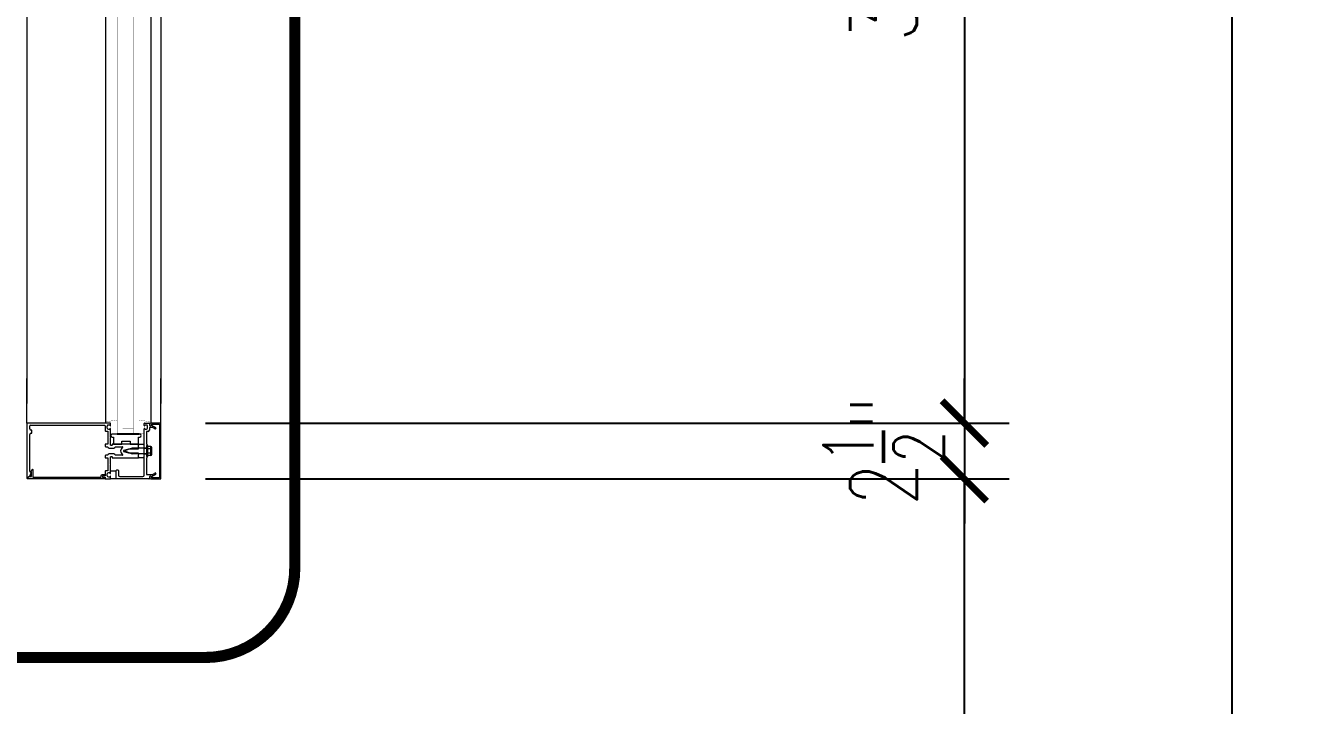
# Model space of a CAD drawing. Header units: inches. Extents: x 3850 to 5846, y -3 to 909.
# Drawn here: x 5740.9 to 5798, y 505.9 to 536.3 of the extents above; entities that cross this region are included whole.
import ezdxf

# ---------------------------------------------------------------- set-up
doc = ezdxf.new("R2010")
doc.units = ezdxf.units.IN
doc.header["$LTSCALE"] = 0.5
doc.header["$MEASUREMENT"] = 0
doc.linetypes.add('HIDDEN2', pattern=[0.1875, 0.125, -0.0625])
doc.layers.get('0').update_dxf_attribs({"lineweight": 18})
doc.layers.get('Defpoints').update_dxf_attribs({"color": 140, "lineweight": 18})
for name, color, linetype, lineweight in [('A-Anno-Dims', 211, 'Continuous', 18), ('A-Detl-Fine', 90, 'Continuous', 18), ('A-Detl-Iden', 151, 'Continuous', 25), ('A-Detl-Medm', 31, 'Continuous', 25), ('A-Detl-Thin', 150, 'Continuous', 18), ('A-Detl-Wide', 213, 'Continuous', 50)]:
    doc.layers.add(name, color=color, linetype=linetype, lineweight=lineweight)
doc.styles.add('Arch-Dim', font='romans.shx', dxfattribs={"width": 0.75})
doc.dimstyles.new('Aec-Arch-I-96', dxfattribs={"dimscale": 96, "dimtxt": 0.09375, "dimasz": 0.0625, "dimexe": 0.0625, "dimexo": 0.0625, "dimgap": 0.03125, "dimtad": 1, "dimdec": 4, "dimzin": 3, "dimdsep": 46, "dimlunit": 4, "dimtxsty": 'Arch-Dim', "dimblk": 'ARCHTICK', "dimcen": 0.09375, "dimazin": 2, "dimtfac": 0.75, "dimtdec": 4, "dimtix": 1, "dimtmove": 2, "dimatfit": 2, "dimfxl": 1, "dimtolj": 1, "dimtzin": 0, "dimarcsym": 0})

# ---------------------------------------------------------------- blocks, each defined once
blk = doc.blocks.new('_ArchTick')
at = {"color": 0, "linetype": 'ByBlock', "const_width": 0.15}
blk.add_lwpolyline([(-0.5, -0.5), (0.5, 0.5)], dxfattribs=at)
blk = doc.blocks.new('*D77')
at = {"layer": 'A-Anno-Dims', "color": 0, "lineweight": -2, "transparency": 16777216}
for p, q in [((5735.437, 517.018), (5735.437, 519.018)), ((5738.669, 517.018), (5733.437, 517.018)), ((5735.437, 516.003), (5735.437, 517.018)), ((5738.938, 516.003), (5733.437, 516.003)), ((5735.437, 516.003), (5735.437, 514.003))]:
    blk.add_line(p, q, dxfattribs=at)
at = {"layer": 'Defpoints', "color": 0, "transparency": 16777216}
for p in [(5735.437, 517.018), (5740.669, 517.018), (5740.938, 516.003)]:
    blk.add_point(p, dxfattribs=at)
at = {"layer": 'A-Anno-Dims', "color": 0, "lineweight": -2, "transparency": 16777216, "xscale": 2, "yscale": 2, "zscale": 2}
for p, rotation in [((5735.437, 517.018), 270), ((5735.437, 516.003), 90)]:
    blk.add_blockref('_ArchTick', p, dxfattribs=dict(at, rotation=rotation))
at = {"layer": 'A-Anno-Dims', "color": 0, "transparency": 16777216, "insert": (5732.651, 516.51), "char_height": 3, "attachment_point": 5, "rotation": 90, "style": 'Arch-Dim'}
blk.add_mtext('\\A1;1"', dxfattribs=at)
blk = doc.blocks.new('*D238')
at = {"layer": 'A-Anno-Dims', "color": 0, "lineweight": -2, "transparency": 16777216}
for p, q in [((5748.92, 569.004), (5796.92, 569.004)), ((5794.92, 409.004), (5794.92, 569.004)), ((5636.92, 409.004), (5796.92, 409.004))]:
    blk.add_line(p, q, dxfattribs=at)
at = {"layer": 'Defpoints', "color": 0, "transparency": 16777216}
for p in [(5746.92, 569.004), (5794.92, 569.004), (5634.92, 409.004)]:
    blk.add_point(p, dxfattribs=at)
at = {"layer": 'A-Anno-Dims', "color": 0, "lineweight": -2, "transparency": 16777216, "xscale": 2, "yscale": 2, "zscale": 2}
for p, rotation in [((5794.92, 569.004), 90), ((5794.92, 409.004), 270)]:
    blk.add_blockref('_ArchTick', p, dxfattribs=dict(at, rotation=rotation))
at = {"layer": 'A-Anno-Dims', "color": 0, "transparency": 16777216, "insert": (5792.135, 489.004), "char_height": 3, "attachment_point": 5, "rotation": 90, "style": 'Arch-Dim'}
blk.add_mtext('\\A1;13\'-4"', dxfattribs=at)
blk = doc.blocks.new('*D241')
at = {"layer": 'A-Anno-Dims', "color": 0, "lineweight": -2, "transparency": 16777216}
for p, q in [((5748.92, 810.25), (5808.921, 810.25)), ((5806.921, 57), (5806.921, 810.25)), ((5748.92, 57), (5808.921, 57))]:
    blk.add_line(p, q, dxfattribs=at)
at = {"layer": 'Defpoints', "color": 0, "transparency": 16777216}
for p in [(5746.92, 810.25), (5806.921, 810.25), (5746.92, 57)]:
    blk.add_point(p, dxfattribs=at)
at = {"layer": 'A-Anno-Dims', "color": 0, "lineweight": -2, "transparency": 16777216, "xscale": 2, "yscale": 2, "zscale": 2}
for p, rotation in [((5806.921, 810.25), 90), ((5806.921, 57), 270)]:
    blk.add_blockref('_ArchTick', p, dxfattribs=dict(at, rotation=rotation))
at = {"layer": 'A-Anno-Dims', "color": 0, "transparency": 16777216, "insert": (5803.296, 433.625), "char_height": 3, "attachment_point": 5, "rotation": 90, "style": 'Arch-Dim'}
blk.add_mtext('\\A1;62\'-9{\\H0.750000x;\\S1/4;}"', dxfattribs=at)
blk = doc.blocks.new('*D255')
at = {"layer": 'A-Detl-Wide', "color": 0, "lineweight": -2, "transparency": 16777216}
for p, q in [((5748.92, 563), (5784.92, 563)), ((5782.92, 563), (5782.92, 518.503)), ((5748.92, 518.503), (5784.92, 518.503))]:
    blk.add_line(p, q, dxfattribs=at)
at = {"layer": 'Defpoints', "color": 0, "transparency": 16777216}
for p in [(5746.92, 563), (5746.92, 518.503), (5782.92, 518.503)]:
    blk.add_point(p, dxfattribs=at)
at = {"layer": 'A-Detl-Wide', "color": 0, "lineweight": -2, "transparency": 16777216, "xscale": 2, "yscale": 2, "zscale": 2}
for p, rotation in [((5782.92, 563), 90), ((5782.92, 518.503), 270)]:
    blk.add_blockref('_ArchTick', p, dxfattribs=dict(at, rotation=rotation))
at = {"layer": 'A-Detl-Wide', "color": 0, "transparency": 16777216, "insert": (5779.295, 540.751), "char_height": 3, "attachment_point": 5, "rotation": 90, "style": 'Arch-Dim'}
blk.add_mtext('\\A1;3\'-8{\\H0.750000x;\\S1/2;}"', dxfattribs=at)
blk = doc.blocks.new('*D256')
at = {"layer": 'A-Detl-Wide', "color": 0, "lineweight": -2, "transparency": 16777216}
for p, q in [((5782.92, 518.503), (5782.92, 520.503)), ((5748.92, 518.503), (5784.92, 518.503)), ((5782.92, 518.503), (5782.92, 516.003)), ((5748.92, 516.003), (5784.92, 516.003)), ((5782.92, 516.003), (5782.92, 514.003))]:
    blk.add_line(p, q, dxfattribs=at)
at = {"layer": 'Defpoints', "color": 0, "transparency": 16777216}
for p in [(5746.92, 518.503), (5746.92, 516.003), (5782.92, 516.003)]:
    blk.add_point(p, dxfattribs=at)
at = {"layer": 'A-Detl-Wide', "color": 0, "lineweight": -2, "transparency": 16777216, "xscale": 2, "yscale": 2, "zscale": 2}
for p, rotation in [((5782.92, 518.503), 270), ((5782.92, 516.003), 90)]:
    blk.add_blockref('_ArchTick', p, dxfattribs=dict(at, rotation=rotation))
at = {"layer": 'A-Detl-Wide', "color": 0, "transparency": 16777216, "insert": (5779.295, 517.253), "char_height": 3, "attachment_point": 5, "rotation": 90, "style": 'Arch-Dim'}
blk.add_mtext('\\A1;2{\\H0.750000x;\\S1/2;}"', dxfattribs=at)
blk = doc.blocks.new('*D302')
at = {"layer": 'A-Anno-Dims', "color": 0, "lineweight": -2, "transparency": 16777216}
for p, q in [((5750.92, 516.003), (5784.92, 516.003)), ((5782.92, 442), (5782.92, 516.003)), ((5638.92, 442), (5784.92, 442))]:
    blk.add_line(p, q, dxfattribs=at)
at = {"layer": 'Defpoints', "color": 0, "transparency": 16777216}
for p in [(5748.92, 516.003), (5782.92, 516.003), (5636.92, 442)]:
    blk.add_point(p, dxfattribs=at)
at = {"layer": 'A-Anno-Dims', "color": 0, "lineweight": -2, "transparency": 16777216, "xscale": 2, "yscale": 2, "zscale": 2}
for p, rotation in [((5782.92, 516.003), 90), ((5782.92, 442), 270)]:
    blk.add_blockref('_ArchTick', p, dxfattribs=dict(at, rotation=rotation))
at = {"layer": 'A-Anno-Dims', "color": 0, "transparency": 16777216, "insert": (5780.134, 479.001), "char_height": 3, "attachment_point": 5, "rotation": 90, "style": 'Arch-Dim'}
blk.add_mtext('\\A1;6\'-2"', dxfattribs=at)

msp = doc.modelspace()

# ---------------------------------------------------------------- linework, layer by layer
at = {"layer": 'A-Detl-Fine'}
for p, q in [((5744.43796, 562.94097), (5744.43796, 518.56169)), ((5746.4701, 562.94097), (5746.4701, 518.56169)), ((5744.43796, 518.56169), (5744.43796, 518.50268)), ((5746.4701, 518.56169), (5746.4701, 518.5009)), ((5745.98236, 518.00268), (5744.73236, 518.00268)), ((5744.73236, 517.87768), (5744.79486, 517.87768)), ((5744.79486, 517.87768), (5744.79486, 517.56568)), ((5744.79486, 517.56568), (5745.16986, 517.56568)), ((5745.16986, 517.69068), (5745.54486, 517.69068)), ((5745.16986, 517.56568), (5745.16986, 517.69068)), ((5745.54486, 517.69068), (5745.54486, 517.56568)), ((5745.54486, 517.56568), (5745.91986, 517.56568)), ((5745.91986, 517.56568), (5745.91986, 517.87768)), ((5745.91986, 517.87768), (5745.98236, 517.87768)), ((5745.91986, 517.56568), (5746.16986, 517.56568)), ((5745.62986, 517.37807), (5745.29486, 517.25268)), ((5745.29486, 517.25268), (5745.62986, 517.1273)), ((5746.29486, 517.37807), (5745.62986, 517.37807)), ((5746.29486, 517.1273), (5745.62986, 517.1273)), ((5746.16986, 516.93968), (5745.91986, 516.93968)), ((5746.29486, 517.00268), (5746.29486, 517.50268)), ((5746.33486, 517.50268), (5746.29486, 517.50268)), ((5746.33486, 517.00268), (5746.29486, 517.00268)), ((5746.33486, 517.00268), (5746.33486, 517.50268)), ((5746.47454, 517.4556), (5746.33486, 517.4556)), ((5746.47454, 517.35415), (5746.33486, 517.35415)), ((5746.47454, 517.15123), (5746.33486, 517.15123)), ((5746.47454, 517.04977), (5746.33486, 517.04977)), ((5746.47847, 517.06609), (5746.47847, 517.43928)), ((5746.49717, 517.43928), (5746.47847, 517.43928)), ((5746.49717, 517.06609), (5746.47847, 517.06609)), ((5746.50947, 517.1005), (5746.50947, 517.40488)), ((5744.66962, 516.36307), (5744.91962, 516.36307)), ((5744.91962, 516.00307), (5744.66962, 516.00307))]:
    msp.add_line(p, q, dxfattribs=at)
at = {"layer": 'A-Detl-Fine', "const_width": 0.01111}
for points in [[(5744.96566, 518.63647), (5744.43796, 518.56169)], [(5745.94239, 518.63647), (5746.4701, 518.56169)], [(5744.72135, 518.03399), (5744.96566, 518.03399)], [(5746.18671, 518.03399), (5745.94239, 518.03399)]]:
    msp.add_lwpolyline(points, dxfattribs=at)
at = {"layer": 'A-Detl-Fine'}
for centre, radius, start, end in [((5744.73236, 517.94018), 0.0625, 90, 270), ((5745.98236, 517.94018), 0.0625, 270, 90), ((5746.45516, 517.40488), 0.05431, 290.9107, 69.0893), ((5746.34462, 517.25268), 0.16485, 322.0123, 37.9877), ((5746.45516, 517.1005), 0.05431, 290.9107, 69.0893)]:
    msp.add_arc(centre, radius, start, end, dxfattribs=at)
at = {"layer": 'A-Detl-Iden', "linetype": 'HIDDEN2', "const_width": 0.5, "flags": 128}
msp.add_lwpolyline([(5622.91919, 512.00268, 0.41421356), (5626.91919, 508.00268), (5748.91991, 508.00268, 0.41421356), (5752.91991, 512.00268), (5752.91991, 572.99998, 0.41421356), (5748.91991, 576.99998), (5626.91919, 576.99998, 0.41421356), (5622.91919, 572.99998)], format="xyb", close=True, dxfattribs=at)
at = {"layer": 'A-Detl-Medm', "linetype": 'Continuous'}
msp.add_line((5744.96542, 518.01407), (5745.94264, 518.01407), dxfattribs=at)
at = {"layer": 'A-Detl-Medm', "linetype": 'Continuous', "const_width": 0.01111}
for points in [[(5744.96542, 518.01407), (5744.96542, 563.48859)], [(5745.20971, 518.01407), (5745.20971, 563.48859)], [(5745.69832, 563.48859), (5745.69832, 518.01407)], [(5745.94264, 563.48859), (5745.94264, 518.01407)], [(5745.20971, 518.25837), (5745.69832, 518.25837)]]:
    msp.add_lwpolyline(points, dxfattribs=at)
at = {"layer": 'A-Detl-Thin'}
for p, q in [((5740.91905, 562.99998), (5740.9192, 519.38033)), ((5746.91986, 562.99998), (5746.91986, 519.38029)), ((5740.91888, 518.50268), (5740.91888, 520.50268)), ((5746.91986, 518.50268), (5746.91986, 520.50268)), ((5744.64986, 518.50268), (5740.91888, 518.50268)), ((5740.91888, 518.50268), (5740.91888, 516.03375)), ((5741.04388, 518.24268), (5741.04388, 518.37268)), ((5741.07388, 518.40268), (5744.38986, 518.40268)), ((5741.13888, 518.18268), (5741.10388, 518.18268)), ((5741.13888, 518.05768), (5741.13888, 518.18268)), ((5744.41986, 518.37268), (5744.41986, 518.16768)), ((5744.43986, 518.14768), (5744.54486, 518.14768)), ((5744.51986, 518.27868), (5744.51986, 518.36668)), ((5744.54486, 518.14768), (5744.54486, 517.56568)), ((5744.56986, 518.41668), (5744.58037, 518.41668)), ((5744.58037, 518.22868), (5744.56986, 518.22868)), ((5744.66986, 518.40068), (5744.66986, 518.48268)), ((5744.66986, 517.89268), (5744.66986, 518.24468)), ((5746.16986, 518.40068), (5746.16986, 518.48268)), ((5746.16986, 517.47768), (5746.16986, 518.24468)), ((5746.18986, 518.50268), (5746.37586, 518.50268)), ((5746.26986, 518.41668), (5746.25935, 518.41668)), ((5746.25935, 518.22868), (5746.26986, 518.22868)), ((5746.26986, 518.12868), (5746.26986, 517.57768)), ((5746.34586, 518.12868), (5746.26986, 518.12868)), ((5746.31986, 518.27868), (5746.31986, 518.36668)), ((5746.40586, 518.47268), (5746.40586, 518.43268)), ((5746.54069, 518.30268), (5746.40586, 518.30268)), ((5746.40586, 518.30268), (5746.40586, 518.18868)), ((5746.41586, 518.44268), (5746.41586, 518.42268)), ((5746.48598, 518.50264), (5746.45641, 518.49463)), ((5746.91986, 518.50268), (5746.47586, 518.50268)), ((5746.48598, 518.50268), (5746.48598, 518.50264)), ((5746.49586, 518.42268), (5746.49586, 518.45268)), ((5746.49586, 518.45268), (5746.85986, 518.45268)), ((5746.50323, 518.41668), (5746.68586, 518.31124)), ((5746.64586, 518.24196), (5746.54069, 518.30268)), ((5746.85986, 518.45268), (5746.85986, 516.05268)), ((5746.91986, 516.00268), (5746.91986, 518.50268)), ((5741.04388, 516.34468), (5741.04388, 517.99768)), ((5741.10388, 518.05768), (5741.13888, 518.05768)), ((5744.41986, 517.53568), (5744.41986, 517.47068)), ((5744.54486, 517.56568), (5744.44986, 517.56568)), ((5744.65486, 517.87768), (5744.66986, 517.89268)), ((5744.66986, 517.86268), (5744.65486, 517.87768)), ((5744.66986, 517.51568), (5744.66986, 517.86268)), ((5744.74586, 517.55568), (5744.74586, 517.51568)), ((5745.91986, 517.56568), (5744.75586, 517.56568)), ((5745.91986, 517.52568), (5745.91986, 517.56568)), ((5745.91986, 517.50318), (5745.91986, 517.56568)), ((5745.93486, 517.51068), (5745.91986, 517.52568)), ((5745.91986, 517.49568), (5745.93486, 517.51068)), ((5746.16986, 517.50318), (5746.16986, 517.56568)), ((5746.26986, 517.57768), (5746.29486, 517.55268)), ((5746.29486, 517.55268), (5746.29486, 517.26768)), ((5744.41986, 517.03468), (5744.41986, 516.96968)), ((5744.44986, 517.44068), (5744.54486, 517.44068)), ((5744.54486, 517.06468), (5744.44986, 517.06468)), ((5744.44986, 516.93968), (5744.54486, 516.93968)), ((5744.54486, 516.93968), (5744.54486, 516.35768)), ((5744.60486, 517.38068), (5744.81086, 517.38068)), ((5744.81086, 517.12468), (5744.60486, 517.12468)), ((5744.66986, 516.64268), (5744.66986, 516.98968)), ((5744.73586, 517.50568), (5744.67986, 517.50568)), ((5744.67986, 516.99968), (5744.73586, 516.99968)), ((5744.74586, 516.98968), (5744.74586, 516.94968)), ((5744.75586, 516.93968), (5745.91986, 516.93968)), ((5744.87086, 517.44068), (5745.19848, 517.44068)), ((5745.19848, 517.06468), (5744.87086, 517.06468)), ((5745.27175, 517.29424), (5745.48986, 517.35268)), ((5745.48986, 517.15268), (5745.27175, 517.21112)), ((5745.48986, 517.35268), (5745.91986, 517.35268)), ((5745.91986, 517.15268), (5745.48986, 517.15268)), ((5745.91986, 517.42268), (5745.91986, 517.49568)), ((5745.93486, 517.40768), (5745.91986, 517.42268)), ((5745.91986, 517.39268), (5745.93486, 517.40768)), ((5745.91986, 517.35268), (5745.91986, 517.39268)), ((5745.91986, 517.11268), (5745.91986, 517.15268)), ((5745.93486, 517.09768), (5745.91986, 517.11268)), ((5745.91986, 517.08268), (5745.93486, 517.09768)), ((5745.91986, 517.00968), (5745.91986, 517.08268)), ((5745.93486, 516.99468), (5745.91986, 517.00968)), ((5745.91986, 516.93968), (5745.91986, 517.00218)), ((5745.91986, 516.97968), (5745.93486, 516.99468)), ((5745.91986, 516.93968), (5745.91986, 516.97968)), ((5746.15486, 517.46268), (5746.16986, 517.47768)), ((5746.16986, 517.44768), (5746.15486, 517.46268)), ((5746.15486, 517.04268), (5746.16986, 517.05768)), ((5746.16986, 517.02768), (5746.15486, 517.04268)), ((5746.16986, 517.05768), (5746.16986, 517.44768)), ((5746.16986, 517.38568), (5746.29486, 517.38568)), ((5746.16986, 517.11968), (5746.29486, 517.11968)), ((5746.16986, 516.16268), (5746.16986, 517.02768)), ((5746.16986, 516.93968), (5746.16986, 517.00218)), ((5746.29486, 516.95268), (5746.26986, 516.92768)), ((5746.29486, 517.26768), (5746.27986, 517.25268)), ((5746.27986, 517.25268), (5746.29486, 517.23768)), ((5746.29486, 517.23768), (5746.29486, 516.95268)), ((5744.65486, 516.62768), (5744.66986, 516.64268)), ((5744.66986, 516.61268), (5744.65486, 516.62768)), ((5744.66986, 516.26068), (5744.66986, 516.61268)), ((5744.91986, 516.00268), (5744.91986, 516.37268)), ((5744.94986, 516.40268), (5744.98986, 516.40268)), ((5745.01986, 516.37268), (5745.01986, 516.16268)), ((5746.26986, 516.92768), (5746.26986, 516.20268)), ((5740.93595, 516.02668), (5741.06975, 516.16049)), ((5741.06975, 516.16049), (5741.12588, 516.31468)), ((5741.12588, 516.31468), (5741.07388, 516.31468)), ((5744.41986, 516.13268), (5744.33886, 516.13268)), ((5744.33886, 516.07268), (5744.41986, 516.07268)), ((5744.41986, 516.33768), (5744.41986, 516.13268)), ((5744.41986, 516.07268), (5744.41986, 516.02268)), ((5744.54486, 516.35768), (5744.43986, 516.35768)), ((5744.43986, 516.00268), (5744.64986, 516.00268)), ((5744.51986, 516.13868), (5744.51986, 516.22668)), ((5744.56986, 516.27668), (5744.58037, 516.27668)), ((5744.58037, 516.08868), (5744.56986, 516.08868)), ((5744.66986, 516.02268), (5744.66986, 516.10468)), ((5746.37586, 516.00268), (5744.91986, 516.00268)), ((5745.07986, 516.10268), (5746.10986, 516.10268)), ((5746.26986, 516.20268), (5746.54069, 516.20268)), ((5746.40586, 516.07268), (5746.40586, 516.03268)), ((5746.41586, 516.08268), (5746.41586, 516.06268)), ((5746.47586, 516.00268), (5746.91986, 516.00268)), ((5746.49586, 516.05268), (5746.49586, 516.08268)), ((5746.85986, 516.05268), (5746.49586, 516.05268)), ((5746.68586, 516.19412), (5746.50323, 516.08868)), ((5746.54069, 516.20268), (5746.64586, 516.2634))]:
    msp.add_line(p, q, dxfattribs=at)
msp.add_lwpolyline([(5744.39386, 516.06268, -0.41421356), (5744.41386, 516.04268), (5744.41386, 516.00268), (5740.93788, 516.00268, -0.66817864), (5740.93434, 516.01122), (5741.02581, 516.10268), (5741.12588, 516.10268), (5741.12588, 516.31468), (5741.09388, 516.31468), (5741.16, 516.42921, -0.76732699), (5741.18788, 516.42174), (5741.18788, 516.08268), (5744.24386, 516.08268), (5744.24386, 516.14268, -0.41421356), (5744.30386, 516.20268), (5744.38386, 516.20268, -1), (5744.38386, 516.14268), (5744.30886, 516.14268), (5744.30886, 516.06268)], format="xyb", close=True, dxfattribs=at)
for centre, radius, start, end in [((5741.07388, 518.37268), 0.03, 90, 180), ((5741.10388, 518.24268), 0.06, 180, 270), ((5744.38986, 518.37268), 0.03, 0, 90), ((5744.43986, 518.16768), 0.02, 180, 270), ((5744.56986, 518.36668), 0.05, 90, 180), ((5744.56986, 518.27868), 0.05, 180, 270), ((5744.58037, 518.32668), 0.09, 44.810312, 90), ((5744.58037, 518.31868), 0.09, 270, 315.189688), ((5744.65486, 518.40068), 0.015, 224.810312, 360), ((5744.65486, 518.24468), 0.015, 360, 135.189688), ((5744.64986, 518.48268), 0.02, 0, 90), ((5746.18986, 518.48268), 0.02, 90, 180), ((5746.18486, 518.40068), 0.015, 180, 315.189688), ((5746.18486, 518.24468), 0.015, 44.810312, 180), ((5746.25935, 518.32668), 0.09, 90, 135.189688), ((5746.25935, 518.31868), 0.09, 224.810312, 270), ((5746.26986, 518.36668), 0.05, 0, 90), ((5746.26986, 518.27868), 0.05, 270, 0), ((5746.34586, 518.18868), 0.06, 270, 0), ((5746.37586, 518.47268), 0.03, 0, 90), ((5746.45586, 518.43268), 0.05, 180, 341.337075), ((5746.47586, 518.44268), 0.06, 90, 180), ((5746.45586, 518.42268), 0.04, 180, 0), ((5746.66586, 518.2766), 0.04, 240, 60), ((5741.10388, 517.99768), 0.06, 90, 180), ((5744.44986, 517.53568), 0.03, 90, 180), ((5744.67986, 517.51568), 0.01, 180, 270), ((5744.73586, 517.51568), 0.01, 270, 0), ((5744.75586, 517.55568), 0.01, 90, 180), ((5744.44986, 517.47068), 0.03, 180, 270), ((5744.44986, 517.03468), 0.03, 90, 180), ((5744.44986, 516.96968), 0.03, 180, 270), ((5744.60486, 517.44068), 0.06, 180, 270), ((5744.60486, 517.06468), 0.06, 90, 180), ((5744.67986, 516.98968), 0.01, 90, 180), ((5744.73586, 516.98968), 0.01, 0, 90), ((5744.75586, 516.94968), 0.01, 180, 270), ((5744.81086, 517.44068), 0.06, 270, 0), ((5744.81086, 517.06468), 0.06, 0, 90), ((5745.28286, 517.25268), 0.168, 116.668661, 243.331339), ((5745.19848, 517.42068), 0.02, 296.668661, 90), ((5745.19848, 517.08468), 0.02, 270, 63.331339), ((5745.28288, 517.25268), 0.04302, 105, 255), ((5744.94986, 516.37268), 0.03, 90, 180), ((5744.98986, 516.37268), 0.03, 0, 90), ((5740.92888, 516.03375), 0.01, 180, 315), ((5741.07388, 516.34468), 0.03, 180, 270), ((5744.33886, 516.10268), 0.03, 90, 270), ((5744.43986, 516.33768), 0.02, 90, 180), ((5744.43986, 516.02268), 0.02, 180, 270), ((5744.56986, 516.22668), 0.05, 90, 180), ((5744.56986, 516.13868), 0.05, 180, 270), ((5744.58037, 516.18668), 0.09, 44.810312, 90), ((5744.58037, 516.17868), 0.09, 270, 315.189688), ((5744.65486, 516.26068), 0.015, 224.810312, 360), ((5744.65486, 516.10468), 0.015, 0, 135.189688), ((5744.64986, 516.02268), 0.02, 270, 360), ((5745.07986, 516.16268), 0.06, 180, 270), ((5746.10986, 516.16268), 0.06, 270, 0), ((5746.37586, 516.03268), 0.03, 270, 0), ((5746.45586, 516.07268), 0.05, 18.662925, 180), ((5746.45586, 516.08268), 0.04, 0, 180), ((5746.47586, 516.06268), 0.06, 180, 270), ((5746.66586, 516.22876), 0.04, 300, 120)]:
    msp.add_arc(centre, radius, start, end, dxfattribs=at)

# ---------------------------------------------------------------- dimensions: what is measured, and where the dimension line sits
at = {"layer": 'A-Anno-Dims'}
for base, p1, p2, picture, middle in [((5806.92053, 810.24998), (5746.91997, 57.00008), (5746.91997, 810.24998), '*D241', (5803.29553, 433.62503)), ((5794.92031, 569.00438), (5634.91997, 409.00428), (5746.91997, 569.00438), '*D238', (5792.13459, 489.00433)), ((5735.43705, 517.01822), (5740.93788, 516.00268), (5740.66888, 517.01822), '*D77', (5732.65133, 516.51045)), ((5782.92008, 516.00268), (5636.91986, 441.99988), (5748.91986, 516.00268), '*D302', (5780.13437, 479.00128))]:
    dim = msp.add_linear_dim(base=base, p1=p1, p2=p2, angle=90, dimstyle='Aec-Arch-I-96', override={"dimscale": 32}, dxfattribs=at)
    dim.commit()
    dim.dimension.update_dxf_attribs({"geometry": picture, "text_midpoint": middle})
at = {"layer": 'A-Detl-Wide'}
for base, p1, p2, picture, middle in [((5782.92008, 518.50268), (5746.91986, 562.99998), (5746.91986, 518.50268), '*D255', (5779.29508, 540.75133)), ((5782.92008, 516.00268), (5746.91986, 518.50268), (5746.91986, 516.00268), '*D256', (5779.29508, 517.25268))]:
    dim = msp.add_linear_dim(base=base, p1=p1, p2=p2, angle=90, dimstyle='Aec-Arch-I-96', override={"dimscale": 32}, dxfattribs=at)
    dim.commit()
    dim.dimension.update_dxf_attribs({"geometry": picture, "text_midpoint": middle})

doc.saveas('drawing.dxf')
